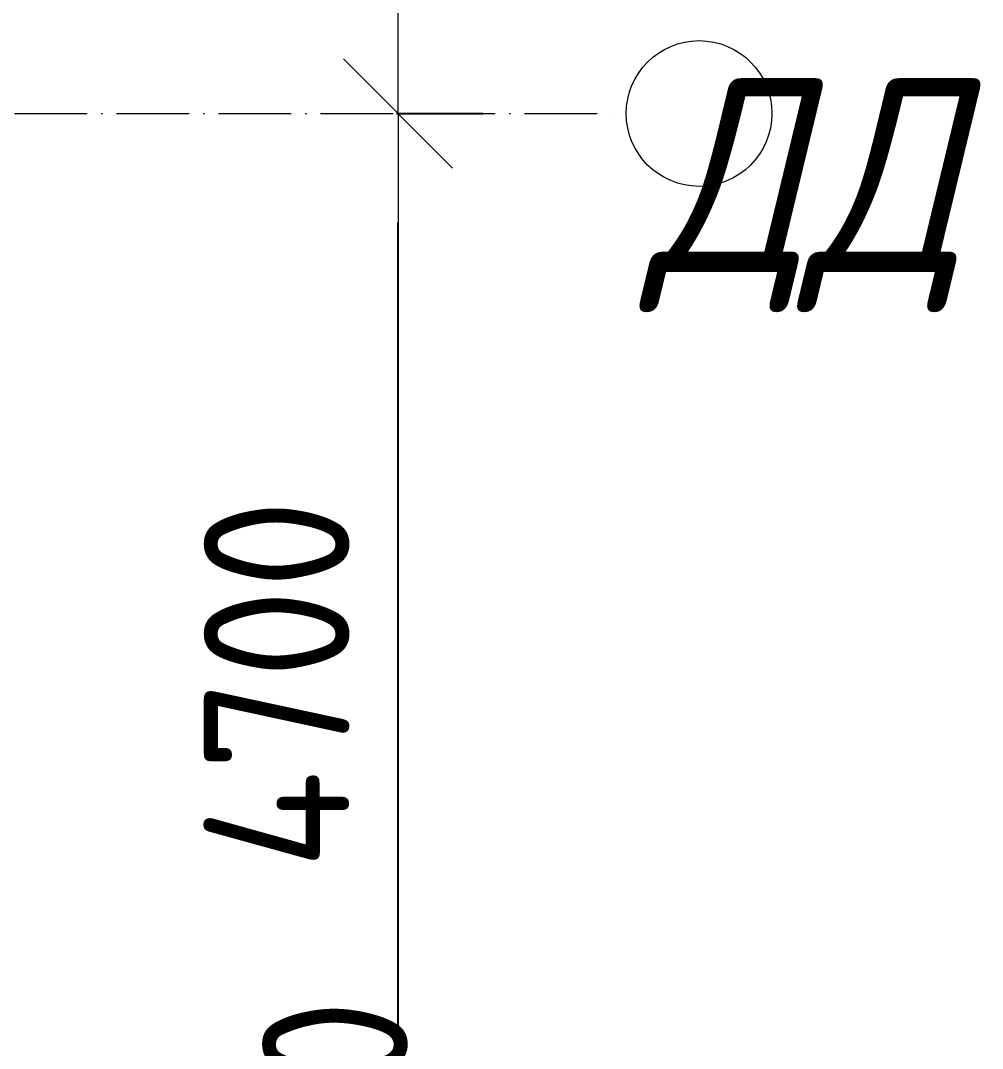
# Model space of a CAD drawing. Header units: millimetres. Extents: x 2294 to 908349, y -83289 to 219220.
# Drawn here: x 267163 to 271125, y 54106 to 58339 of the extents above; entities that cross this region are included whole.
import ezdxf

# ---------------------------------------------------------------- set-up
doc = ezdxf.new("R2010")
doc.units = ezdxf.units.MM
doc.linetypes.add('50_200_ШТРИХ_1Т_ш5_п1_п1_', pattern=[700, 500, -100, 0, -100])
for name, color, linetype, lineweight in [('A-____-____-DIMS', 7, 'Continuous', 9), ('S-GRID-____-IDEN', 7, 'Continuous', 9), ('S-GRID-____-OTLN-1', 7, '50_200_ШТРИХ_1Т_ш5_п1_п1_', 9)]:
    doc.layers.add(name, color=color, linetype=linetype, lineweight=lineweight)
doc.styles.add('ISOCPEUR_I_9', font='isocpeui.ttf', dxfattribs={"width": 0.9, "height": 250})
doc.styles.add('СПДС', font='isocpeur.ttf', dxfattribs={"width": 0.9})
doc.dimstyles.new('Размера А3', dxfattribs={"dimtxt": 800, "dimasz": 450, "dimexe": 350, "dimexo": 100, "dimgap": 200, "dimtad": 1, "dimdec": 0, "dimrnd": 10, "dimzin": 0, "dimdsep": 46, "dimtxsty": 'СПДС', "dimblk": 'ARROWHEAD_6', "dimcen": 1, "dimclrd": 5, "dimclre": 5, "dimclrt": 5, "dimazin": 0, "dimtfac": 1, "dimtdec": 0, "dimtmove": 2, "dimatfit": 3, "dimfxl": 1, "dimtolj": 1, "dimtzin": 0, "dimarcsym": 0})

# ---------------------------------------------------------------- blocks, each defined once
blk = doc.blocks.new('Ось сетки - Круг_Ø6_00__ISO-2_5_0_9K_-25732049-АР1_План отверстий 3 этажа в осях 1-64_Ю-ЯЯ')
at = {"layer": 'S-GRID-____-IDEN'}
blk.add_circle((0, 0), 3, dxfattribs=at)
blk = doc.blocks.new('ARROWHEAD_6')
at = {"color": 0, "linetype": 'Continuous'}
for p, q in [((-0.5, -0.5), (0.5, 0.5)), ((0, 0), (-1, 0))]:
    blk.add_line(p, q, dxfattribs=at)
blk = doc.blocks.new('*D2682')
at = {"layer": 'A-____-____-DIMS', "color": 0, "lineweight": -2, "transparency": 16777216}
for p, q in [((268717.7, 53706.3), (268717.7, 54156.3)), ((268711.7, 53256.3), (269067.7, 53256.3)), ((268717.7, 52806.3), (268717.7, 53256.3)), ((268711.7, 52806.3), (269067.7, 52806.3)), ((268717.7, 52356.3), (268717.7, 51906.3))]:
    blk.add_line(p, q, dxfattribs=at)
at = {"layer": 'Defpoints', "color": 0, "transparency": 16777216}
for p in [(268611.7, 53256.3), (268717.7, 53256.3), (268611.7, 52806.3)]:
    blk.add_point(p, dxfattribs=at)
at = {"layer": 'A-____-____-DIMS', "color": 0, "lineweight": -2, "transparency": 16777216, "xscale": 450, "yscale": 450, "zscale": 450}
for p, rotation in [((268717.7, 53256.3), 270), ((268717.7, 52806.3), 90)]:
    blk.add_blockref('ARROWHEAD_6', p, dxfattribs=dict(at, rotation=rotation))
at = {"layer": 'A-____-____-DIMS', "color": 0, "transparency": 16777216, "insert": (268157.8, 53139.3), "char_height": 600, "attachment_point": 1, "rotation": 90, "line_spacing_factor": 1.149209, "style": 'СПДС'}
blk.add_mtext('\\A1;450', dxfattribs=at)
blk = doc.blocks.new('*D2683')
at = {"layer": 'A-____-____-DIMS', "color": 0, "lineweight": -2, "transparency": 16777216}
for p, q in [((268711.7, 57956.3), (269067.7, 57956.3)), ((268717.7, 53706.3), (268717.7, 57506.3)), ((268711.7, 53256.3), (269067.7, 53256.3))]:
    blk.add_line(p, q, dxfattribs=at)
at = {"layer": 'Defpoints', "color": 0, "transparency": 16777216}
for p in [(268611.7, 57956.3), (268717.7, 57956.3), (268611.7, 53256.3)]:
    blk.add_point(p, dxfattribs=at)
at = {"layer": 'A-____-____-DIMS', "color": 0, "lineweight": -2, "transparency": 16777216, "xscale": 450, "yscale": 450, "zscale": 450}
for p, rotation in [((268717.7, 57956.3), 90), ((268717.7, 53256.3), 270)]:
    blk.add_blockref('ARROWHEAD_6', p, dxfattribs=dict(at, rotation=rotation))
at = {"layer": 'A-____-____-DIMS', "color": 0, "transparency": 16777216, "insert": (268217.7, 55606.3), "char_height": 600, "attachment_point": 5, "rotation": 90, "style": 'СПДС'}
blk.add_mtext('\\A1;4700', dxfattribs=at)
blk = doc.blocks.new('*D2684')
at = {"layer": 'A-____-____-DIMS', "color": 0, "lineweight": -2, "transparency": 16777216}
for p, q in [((268711.7, 61306.3), (269067.7, 61306.3)), ((268717.7, 58406.3), (268717.7, 60856.3)), ((268711.7, 57956.3), (269067.7, 57956.3))]:
    blk.add_line(p, q, dxfattribs=at)
at = {"layer": 'Defpoints', "color": 0, "transparency": 16777216}
for p in [(268611.7, 61306.3), (268717.7, 61306.3), (268611.7, 57956.3)]:
    blk.add_point(p, dxfattribs=at)
at = {"layer": 'A-____-____-DIMS', "color": 0, "lineweight": -2, "transparency": 16777216, "xscale": 450, "yscale": 450, "zscale": 450}
for p, rotation in [((268717.7, 61306.3), 90), ((268717.7, 57956.3), 270)]:
    blk.add_blockref('ARROWHEAD_6', p, dxfattribs=dict(at, rotation=rotation))
at = {"layer": 'A-____-____-DIMS', "color": 0, "transparency": 16777216, "insert": (268217.7, 59631.3), "char_height": 600, "attachment_point": 5, "rotation": 90, "style": 'СПДС'}
blk.add_mtext('\\A1;3350', dxfattribs=at)
blk = doc.blocks.new('*D2710')
at = {"layer": 'A-____-____-DIMS', "color": 0, "lineweight": -2, "transparency": 16777216}
for p, q in [((268717.7, 53706.3), (268717.7, 54156.3)), ((268711.7, 53256.3), (269067.7, 53256.3)), ((268717.7, 52806.3), (268717.7, 53256.3)), ((268711.7, 52806.3), (269067.7, 52806.3)), ((268717.7, 52356.3), (268717.7, 51906.3))]:
    blk.add_line(p, q, dxfattribs=at)
at = {"layer": 'Defpoints', "color": 0, "transparency": 16777216}
for p in [(268611.7, 53256.3), (268717.7, 53256.3), (268611.7, 52806.3)]:
    blk.add_point(p, dxfattribs=at)
at = {"layer": 'A-____-____-DIMS', "color": 0, "lineweight": -2, "transparency": 16777216, "xscale": 450, "yscale": 450, "zscale": 450}
for p, rotation in [((268717.7, 53256.3), 270), ((268717.7, 52806.3), 90)]:
    blk.add_blockref('ARROWHEAD_6', p, dxfattribs=dict(at, rotation=rotation))
at = {"layer": 'A-____-____-DIMS', "color": 0, "transparency": 16777216, "insert": (268157.8, 53139.3), "char_height": 600, "attachment_point": 1, "rotation": 90, "line_spacing_factor": 1.149209, "style": 'СПДС'}
blk.add_mtext('\\A1;450', dxfattribs=at)
blk = doc.blocks.new('3osi')
at = {"layer": 'S-GRID-____-OTLN-1', "color": 251, "ltscale": 0.6, "true_color": 0x636466}
blk.add_line((234790, 57956.3), (269657.9, 57956.3), dxfattribs=at)
at = {"layer": 'S-GRID-____-IDEN', "xscale": 99.99999999999993, "yscale": 99.99999999999993, "zscale": 99.99999999999993, "rotation": 269.9999999999995}
blk.add_blockref('Ось сетки - Круг_Ø6_00__ISO-2_5_0_9K_-25732049-АР1_План отверстий 3 этажа в осях 1-64_Ю-ЯЯ', (269957.9, 57956.3), dxfattribs=at)
at = {"layer": 'S-GRID-____-IDEN', "insert": (269743.8, 58103), "char_height": 800, "width": 505.063, "attachment_point": 1, "style": 'ISOCPEUR_I_9'}
blk.add_mtext('ДД', dxfattribs=at)
at = {"layer": 'A-____-____-DIMS'}
for base, p1, p2, picture, middle in [((268717.7, 61306.3), (268611.7, 57956.3), (268611.7, 61306.3), '*D2684', (268217.7, 59631.3)), ((268717.7, 57956.3), (268611.7, 53256.3), (268611.7, 57956.3), '*D2683', (268217.7, 55606.3))]:
    dim = blk.add_linear_dim(base=base, p1=p1, p2=p2, angle=90, dimstyle='Размера А3', override={"dimtxt": 600, "dimclrd": 0, "dimclre": 0, "dimclrt": 0}, dxfattribs=at)
    dim.commit()
    dim.dimension.update_dxf_attribs({"geometry": picture, "text_midpoint": middle})
for picture in ['*D2682', '*D2710']:
    dim = blk.add_linear_dim(base=(268717.7, 53256.3), p1=(268611.7, 52806.3), p2=(268611.7, 53256.3), angle=90, dimstyle='Размера А3', override={"dimtxt": 600, "dimclrd": 0, "dimclre": 0, "dimclrt": 0}, dxfattribs=at)
    dim.commit()
    dim.dimension.update_dxf_attribs({"geometry": picture, "text_midpoint": (268557.8, 53679.3), "dimtype": 160, "text_rotation": 90})

msp = doc.modelspace()

# ---------------------------------------------------------------- block references
msp.add_blockref('3osi', (0, 0))

doc.saveas('drawing.dxf')
